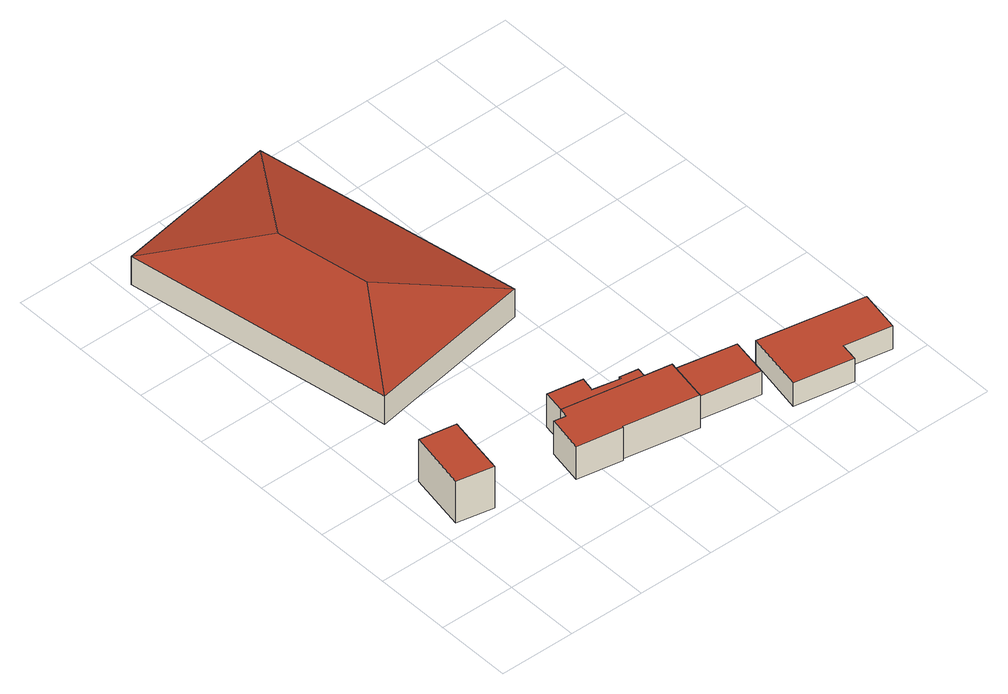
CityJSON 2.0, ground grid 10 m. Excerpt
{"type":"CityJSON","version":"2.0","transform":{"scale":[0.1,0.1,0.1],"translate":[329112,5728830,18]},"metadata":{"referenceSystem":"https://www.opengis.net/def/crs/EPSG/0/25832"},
"CityObjects":{
"building1":{"type":"Building","attributes":{"Geometrietyp2DReferenz":"3000","Gemeindeschluessel":"05170048","function":"31001_2100","roofType":"1000","measuredHeight":6.09},"address":[{"country":"Germany","locality":"Wesel","thoroughfareNumber":"111","thoroughfareName":"Mühlenfeldstraße"}],"geometry":[{"type":"Solid","lod":"2","boundaries":[[[[0,1,2,3]],[[4,5,1,0]],[[6,7,5,4]],[[3,2,7,6]],[[4,0,3,6]],[[1,5,7,2]]]],"semantics":{"surfaces":[{"type":"WallSurface"},{"type":"RoofSurface"},{"type":"GroundSurface"}],"values":[[0,0,0,0,1,2]]}}]},
"building2":{"type":"Building","attributes":{"Gemeindeschluessel":"05170048","Geometrietyp2DReferenz":"3000","function":"31001_2100"},"address":[{"country":"Germany","locality":"Wesel","thoroughfareNumber":"111","thoroughfareName":"Mühlenfeldstraße"}],"children":["building2-1","building2-2"]},
"building2-1":{"type":"BuildingPart","attributes":{"roofType":"1000","measuredHeight":4.75},"parents":["building2"],"geometry":[{"type":"Solid","lod":"2","boundaries":[[[[8,9,10,11]],[[12,13,9,8]],[[14,15,13,12]],[[16,17,15,14]],[[18,19,20,21]],[[22,23,19,18]],[[24,25,23,22]],[[26,27,25,24]],[[11,10,27,26]],[[24,22,18,21,16,14,12,8,11,26]],[[9,13,15,17,20,19,23,25,27,10]],[[21,20,17,16]]]],"semantics":{"surfaces":[{"type":"WallSurface"},{"type":"RoofSurface"},{"type":"GroundSurface"},{"type":"ClosureSurface"}],"values":[[0,0,0,0,0,0,0,0,0,1,2,3]]}}]},
"building2-2":{"type":"BuildingPart","attributes":{"roofType":"1000","measuredHeight":4.75},"parents":["building2"],"geometry":[{"type":"Solid","lod":"2","boundaries":[[[[28,29,17,16]],[[30,31,29,28]],[[32,33,31,30]],[[34,35,33,32]],[[36,37,35,34]],[[38,39,37,36]],[[21,20,39,38]],[[38,36,34,32,30,28,16,21]],[[29,31,33,35,37,39,20,17]],[[16,17,20,21]]]],"semantics":{"surfaces":[{"type":"WallSurface"},{"type":"RoofSurface"},{"type":"GroundSurface"},{"type":"ClosureSurface"}],"values":[[0,0,0,0,0,0,0,1,2,3]]}}]},
"building3":{"type":"Building","attributes":{"Geometrietyp2DReferenz":"3000","Gemeindeschluessel":"05170048","function":"31001_2100","roofType":"3200","measuredHeight":6.39},"address":[{"country":"Germany","locality":"Wesel","thoroughfareNumber":"111","thoroughfareName":"Mühlenfeldstraße"}],"geometry":[{"type":"Solid","lod":"2","boundaries":[[[[40,41,42,43]],[[44,45,41,40]],[[46,47,45,44]],[[43,42,47,46]],[[40,48,44]],[[46,49,43]],[[43,49,48,40]],[[44,48,49,46]],[[41,45,47,42]]]],"semantics":{"surfaces":[{"type":"WallSurface"},{"type":"RoofSurface"},{"type":"GroundSurface"}],"values":[[0,0,0,0,1,1,1,1,2]]}}]},
"building4":{"type":"Building","attributes":{"Geometrietyp2DReferenz":"3000","Gemeindeschluessel":"05170048","function":"31001_2520","roofType":"1000","measuredHeight":3.41},"address":[{"country":"Germany","locality":"Wesel","thoroughfareNumber":"111","thoroughfareName":"Mühlenfeldstraße"}],"geometry":[{"type":"Solid","lod":"2","boundaries":[[[[50,51,52,53]],[[54,55,51,50]],[[56,57,55,54]],[[53,52,57,56]],[[54,50,53,56]],[[51,55,57,52]]]],"semantics":{"surfaces":[{"type":"WallSurface"},{"type":"RoofSurface"},{"type":"GroundSurface"}],"values":[[0,0,0,0,1,2]]}}]},
"building5":{"type":"Building","attributes":{"Geometrietyp2DReferenz":"3000","Gemeindeschluessel":"05170048","function":"31001_2100","roofType":"1000","measuredHeight":3.37},"address":[{"country":"Germany","locality":"Wesel","thoroughfareNumber":"111","thoroughfareName":"Mühlenfeldstraße"}],"geometry":[{"type":"Solid","lod":"2","boundaries":[[[[58,59,60,61]],[[62,63,59,58]],[[64,65,63,62]],[[66,67,65,64]],[[68,69,67,66]],[[61,60,69,68]],[[66,64,62,58,61,68]],[[59,63,65,67,69,60]]]],"semantics":{"surfaces":[{"type":"WallSurface"},{"type":"RoofSurface"},{"type":"GroundSurface"}],"values":[[0,0,0,0,0,0,1,2]]}}]}
},
"vertices":[
[17,112,78],[17,112,17],[65,103,17],[65,103,78],[31,190,78],[31,190,17],[79,182,78],[79,182,17],
[168,86,57],[168,86,9],[227,76,9],[227,76,57],[177,134,57],[177,134,9],[193,131,57],[193,131,9],[195,143,57],[195,143,9],[335,119,57],[335,119,9],[300,125,9],[300,125,57],[326,67,57],[326,67,9],[325,61,57],[325,61,9],[228,78,57],[228,78,9],
[200,172,57],[200,172,9],[246,164,57],[246,164,9],[242,145,57],[242,145,9],[278,138,57],[278,138,9],[278,141,57],[278,141,9],[302,137,57],[302,137,9],
[288,326,54],[288,326,13],[227,678,13],[227,678,54],[67,287,54],[67,287,13],[8,640,54],[8,640,13],[158,421,77],[137,545,77],
[416,104,49],[416,104,15],[335,119,15],[335,119,49],[407,53,49],[407,53,15],[326,67,49],[326,67,15],
[573,70,49],[573,70,15],[435,95,15],[435,95,49],[563,15,49],[563,15,15],[501,26,49],[501,26,15],[497,2,49],[497,2,15],[420,16,49],[420,16,15]
]}
